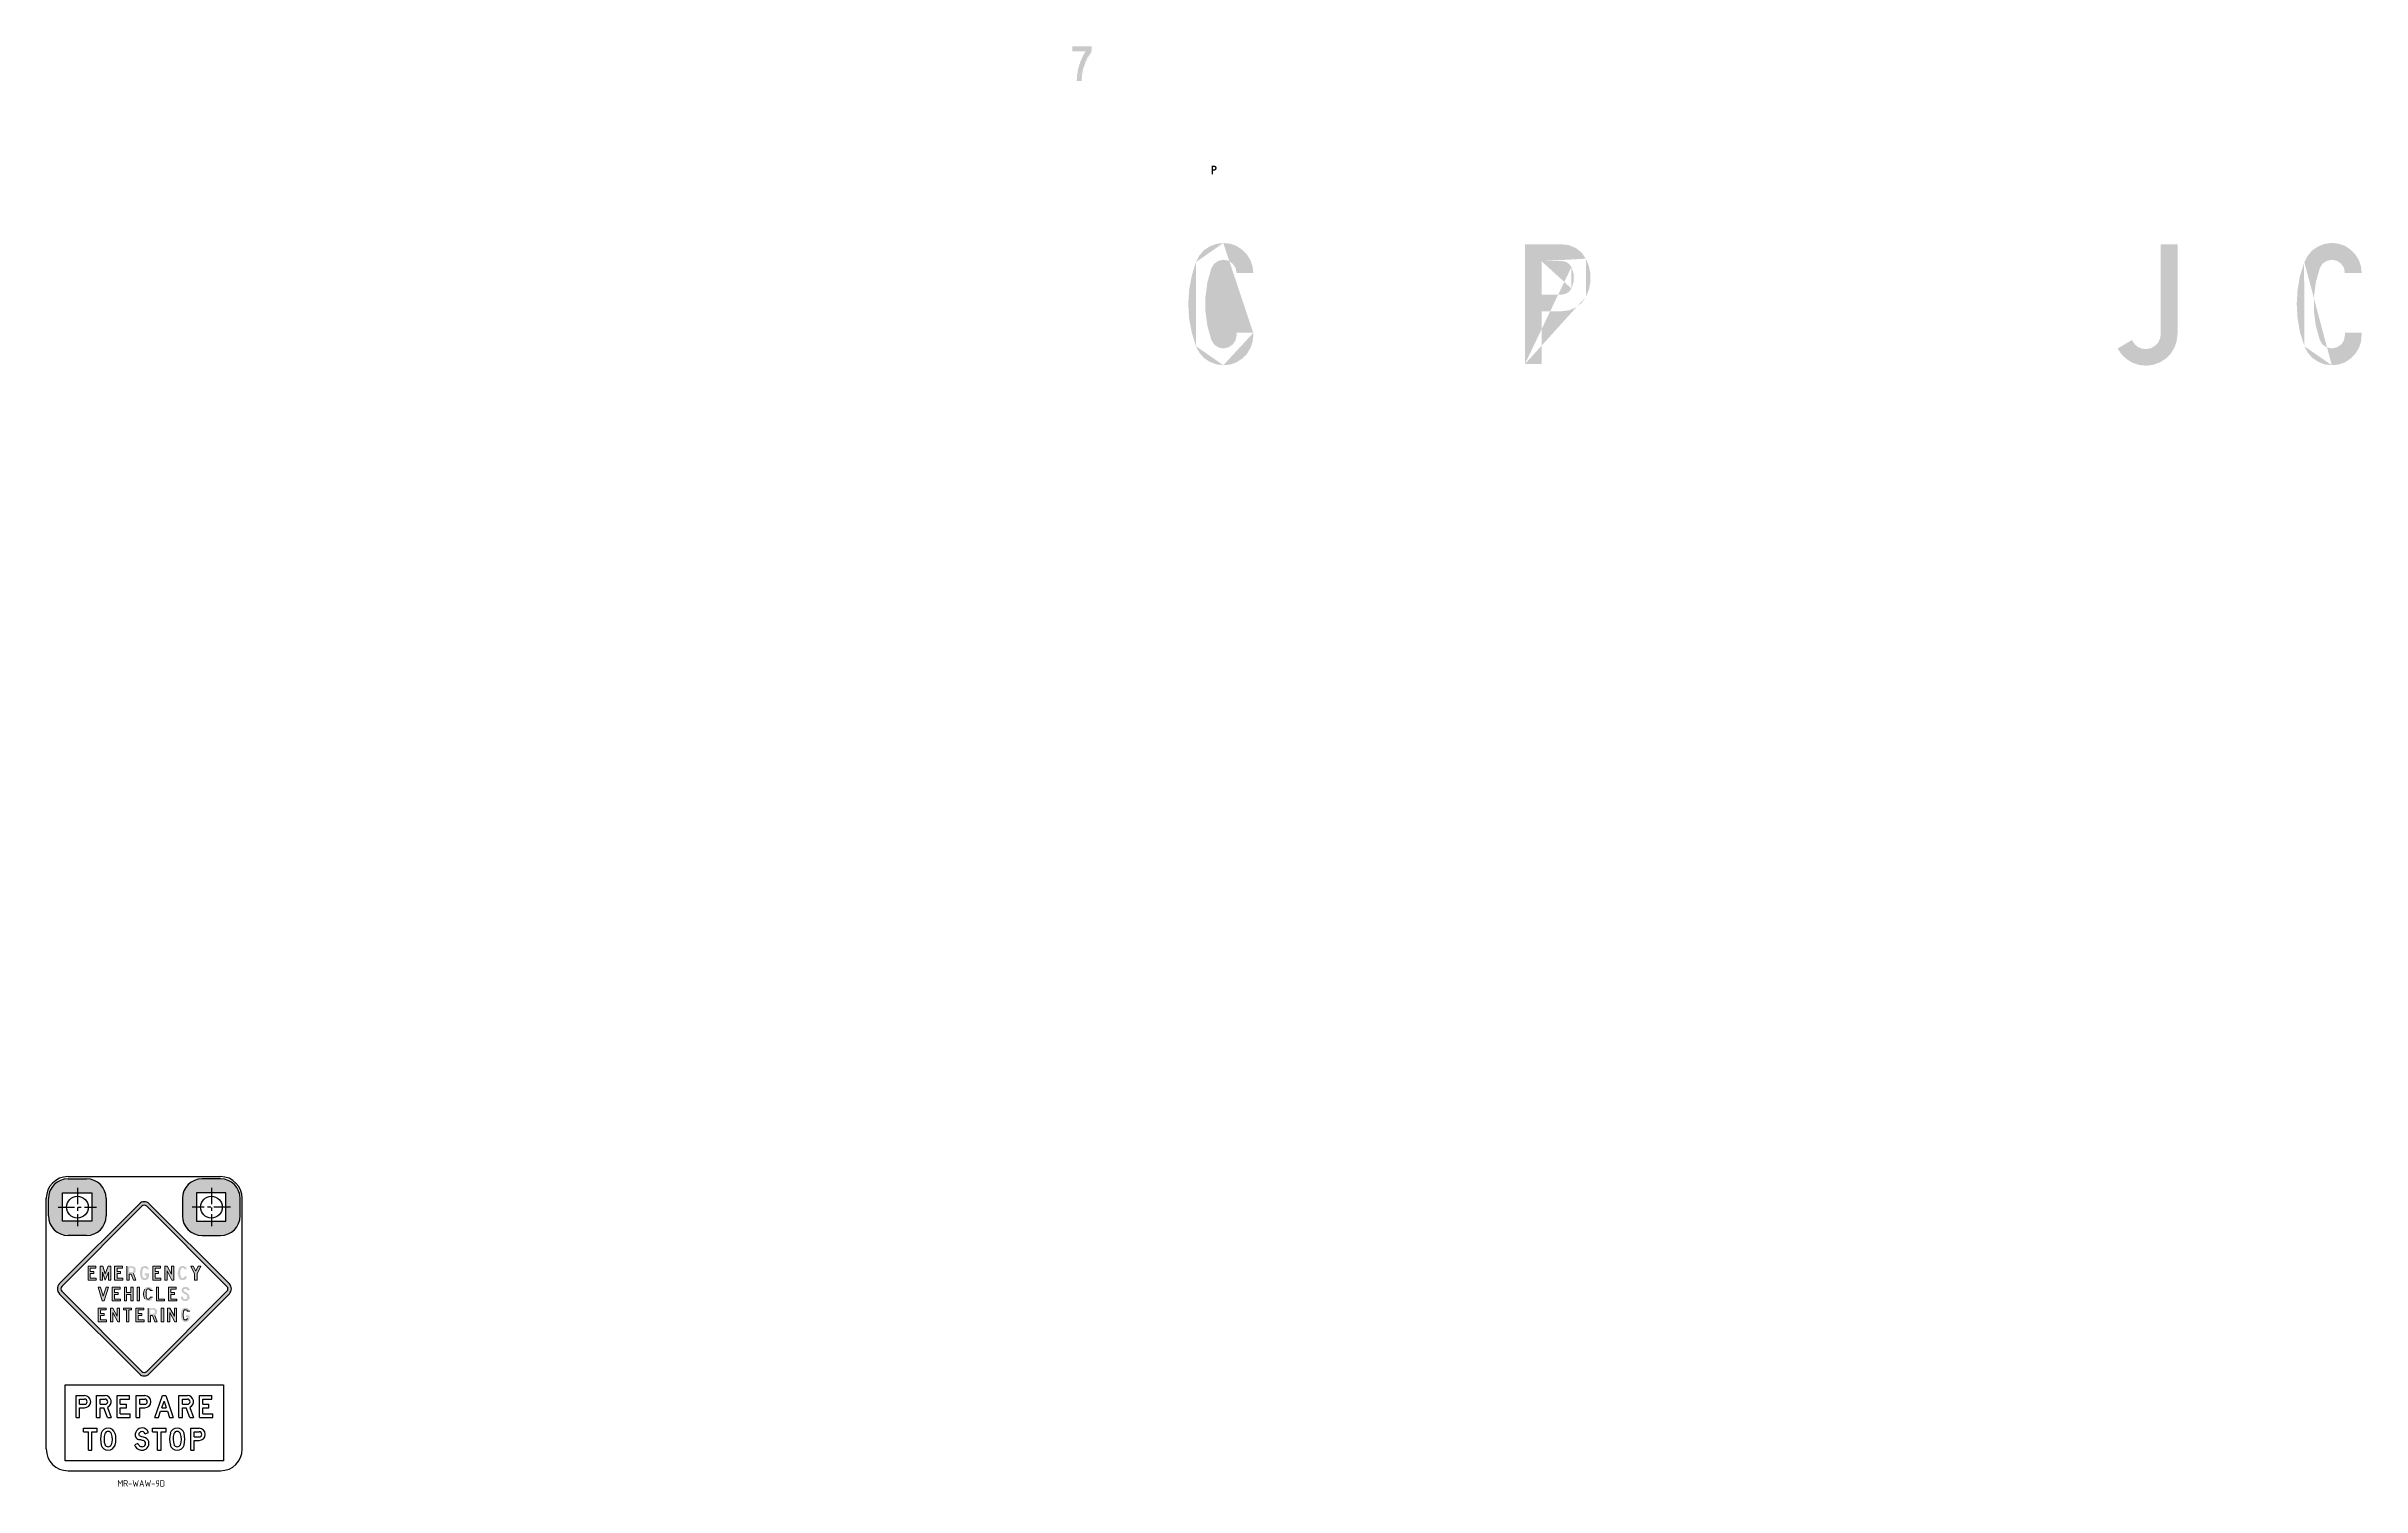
# Model space of a CAD drawing. Extents: x -300 to 1038, y -1303 to 235.
# Drawn here: x -300 to 763, y -427 to 235 of the extents above; entities that cross this region are included whole.
import ezdxf

# ---------------------------------------------------------------- set-up
doc = ezdxf.new("R2010")
doc.units = 0
doc.header["$LTSCALE"] = 6
doc.header["$MEASUREMENT"] = 0
doc.linetypes.add('CENTER', pattern=[2, 1.25, -0.25, 0.25, -0.25])
doc.linetypes.add('CENTERX2', pattern=[101.6, 63.5, -12.7, 12.7, -12.7])
doc.layers.get('0').update_dxf_attribs({"linetype": 'CONTINUOUS'})
for name, color, linetype in [('CENT25', 1, 'CENTER'), ('GREEN', 84, 'CONTINUOUS'), ('L25', 1, 'CONTINUOUS'), ('L35', 3, 'CONTINUOUS'), ('T25', 1, 'CONTINUOUS'), ('TBLK25', 1, 'CONTINUOUS')]:
    doc.layers.add(name, color=color, linetype=linetype)
doc.styles.add('ISO', font='iso.shx')

msp = doc.modelspace()

# ---------------------------------------------------------------- hatches: boundary and pattern name
at = {"layer": 'GREEN'}
h = msp.add_hatch(color=256, dxfattribs=at)
h.paths.add_polyline_path([(254.5, 101.9), (254.4, 101.9)], flags=16)
edge = h.paths.add_edge_path()
edge.add_line((246.8, 103.1), (254.5, 103.1))
edge.add_line((254.5, 103.1), (254.5, 101.9))
edge.add_line((254.1, 98.9), (254.5, 101.9))
edge.add_line((254.1, 98.9), (253.1, 96))
edge.add_line((253.1, 96), (251.5, 93.4))
edge.add_line((251.5, 93.4), (249.3, 91.2))
edge.add_line((249.3, 91.2), (246.7, 89.5))
edge.add_line((246.7, 89.5), (243.8, 88.5))
edge.add_line((243.8, 88.5), (240.7, 88.2))
edge.add_line((240.7, 88.2), (237.5, 88.6))
edge.add_line((237.5, 88.6), (234.4, 89.8))
edge.add_line((234.4, 89.8), (231.7, 91.6))
edge.add_line((231.7, 91.6), (229.6, 94.1))
edge.add_line((229.6, 94.1), (228.1, 97))
edge.add_line((228.1, 97), (226.2, 103.3))
edge.add_line((226.2, 103.3), (225, 109.7))
edge.add_line((225, 109.7), (224.6, 116.3))
edge.add_line((224.6, 116.3), (225, 122.8))
edge.add_line((225, 122.8), (226.2, 129.2))
edge.add_line((226.2, 129.2), (228.1, 135.5))
edge.add_line((228.1, 135.5), (229.6, 138.4))
edge.add_line((229.6, 138.4), (231.7, 140.9))
edge.add_line((231.7, 140.9), (234.4, 142.7))
edge.add_line((234.4, 142.7), (237.5, 143.9))
edge.add_line((237.5, 143.9), (240.7, 144.3))
edge.add_line((240.7, 144.3), (243.8, 144))
edge.add_line((243.8, 144), (246.7, 143))
edge.add_line((246.7, 143), (249.3, 141.3))
edge.add_line((249.3, 141.3), (251.5, 139.1))
edge.add_line((251.5, 139.1), (253.1, 136.5))
edge.add_line((253.1, 136.5), (254.1, 133.6))
edge.add_line((254.1, 133.6), (254.5, 130.5))
edge.add_line((254.5, 130.5), (246.8, 130.5))
edge.add_line((246.8, 130.5), (246.3, 132.9))
edge.add_line((246.3, 132.9), (245, 134.8))
edge.add_line((245, 134.8), (243, 136.2))
edge.add_line((243, 136.2), (240.7, 136.6))
edge.add_line((240.7, 136.6), (238.4, 136.1))
edge.add_line((238.4, 136.1), (236.5, 134.8))
edge.add_line((236.5, 134.8), (235.2, 132.7))
edge.add_line((235.2, 132.7), (233.4, 126.3))
edge.add_line((233.4, 126.3), (232.5, 119.6))
edge.add_line((232.5, 119.6), (232.5, 112.9))
edge.add_line((232.5, 112.9), (233.4, 106.2))
edge.add_line((233.4, 106.2), (235.2, 99.8))
edge.add_line((235.2, 99.8), (236.5, 97.7))
edge.add_line((236.5, 97.7), (238.4, 96.4))
edge.add_line((238.4, 96.4), (240.7, 95.9))
edge.add_line((240.7, 95.9), (243, 96.4))
edge.add_line((243, 96.4), (245, 97.7))
edge.add_line((245, 97.7), (246.3, 99.6))
edge.add_line((246.3, 99.6), (246.8, 101.9))
edge.add_line((246.8, 101.9), (246.8, 103.1))
edge = h.paths.add_edge_path(flags=16)
edge.add_line((254.5, 103.1), (254.4, 103.1))
edge.add_line((240.7, 144.3), (240.7, 144.3))
edge.add_line((228.1, 135.5), (228.1, 135.5))
edge.add_line((228.1, 97), (228.1, 97))
edge.add_line((240.7, 88.2), (240.7, 88.2))
h = msp.add_hatch(color=256, dxfattribs=at)
h.paths.add_polyline_path([(396.1, 136), (396.1, 136)], flags=16)
edge = h.paths.add_edge_path(flags=17)
edge.add_line((386.8, 120.6), (386.8, 136))
edge.add_line((386.8, 136), (396.1, 136))
edge.add_line((397.9, 135.7), (396.1, 136))
edge.add_line((397.9, 135.7), (399.4, 134.7))
edge.add_line((399.4, 134.7), (400.5, 133.3))
edge.add_line((400.5, 133.3), (401.5, 130))
edge.add_line((401.5, 130), (401.5, 126.6))
edge.add_line((401.5, 126.6), (400.5, 123.4))
edge.add_line((400.5, 123.4), (399.4, 121.9))
edge.add_line((399.4, 121.9), (397.9, 121))
edge.add_line((397.9, 121), (396.1, 120.6))
edge.add_line((396.1, 120.6), (386.8, 120.6))
h.paths.add_polyline_path([(396.1, 143.7), (396.1, 143.7)], flags=16)
edge = h.paths.add_edge_path()
edge.add_line((386.8, 88.7), (379.1, 88.7))
edge.add_line((379.1, 88.7), (379.1, 143.7))
edge.add_line((379.1, 143.7), (396.1, 143.7))
edge.add_line((399.4, 143.3), (396.1, 143.7))
edge.add_line((399.4, 143.3), (402.5, 142))
edge.add_line((402.5, 142), (405.2, 139.9))
edge.add_line((405.2, 139.9), (407.1, 137.1))
edge.add_line((407.1, 137.1), (408.5, 133.8))
edge.add_line((408.5, 133.8), (409.2, 130.2))
edge.add_line((409.2, 130.2), (409.2, 126.5))
edge.add_line((409.2, 126.5), (408.5, 122.9))
edge.add_line((408.5, 122.9), (407.1, 119.6))
edge.add_line((407.1, 119.6), (405.2, 116.8))
edge.add_line((405.2, 116.8), (402.5, 114.7))
edge.add_line((402.5, 114.7), (399.4, 113.4))
edge.add_line((399.4, 113.4), (396.1, 113))
edge.add_line((396.1, 113), (386.8, 113))
edge.add_line((386.8, 113), (386.8, 88.7))
edge = h.paths.add_edge_path()
edge.add_line((386.8, 136), (386.7, 136))
edge.add_line((400.5, 123.4), (400.5, 123.4))
edge.add_line((400.5, 133.3), (400.5, 133.3))
edge.add_line((379.1, 88.7), (379.1, 88.7))
edge.add_line((407.1, 119.6), (407.1, 119.6))
edge.add_line((407.1, 137.1), (407.1, 137.1))
h = msp.add_hatch(color=256, dxfattribs=at)
h.paths.add_polyline_path([(396.1, 136), (396.1, 136)], flags=16)
edge = h.paths.add_edge_path(flags=17)
edge.add_line((386.8, 120.6), (386.8, 136))
edge.add_line((386.8, 136), (396.1, 136))
edge.add_line((397.9, 135.7), (396.1, 136))
edge.add_line((397.9, 135.7), (399.4, 134.7))
edge.add_line((399.4, 134.7), (400.5, 133.3))
edge.add_line((400.5, 133.3), (401.5, 130))
edge.add_line((401.5, 130), (401.5, 126.6))
edge.add_line((401.5, 126.6), (400.5, 123.4))
edge.add_line((400.5, 123.4), (399.4, 121.9))
edge.add_line((399.4, 121.9), (397.9, 121))
edge.add_line((397.9, 121), (396.1, 120.6))
edge.add_line((396.1, 120.6), (386.8, 120.6))
h.paths.add_polyline_path([(396.1, 143.7), (396.1, 143.7)], flags=16)
edge = h.paths.add_edge_path()
edge.add_line((386.8, 88.7), (379.1, 88.7))
edge.add_line((379.1, 88.7), (379.1, 143.7))
edge.add_line((379.1, 143.7), (396.1, 143.7))
edge.add_line((399.4, 143.3), (396.1, 143.7))
edge.add_line((399.4, 143.3), (402.5, 142))
edge.add_line((402.5, 142), (405.2, 139.9))
edge.add_line((405.2, 139.9), (407.1, 137.1))
edge.add_line((407.1, 137.1), (408.5, 133.8))
edge.add_line((408.5, 133.8), (409.2, 130.2))
edge.add_line((409.2, 130.2), (409.2, 126.5))
edge.add_line((409.2, 126.5), (408.5, 122.9))
edge.add_line((408.5, 122.9), (407.1, 119.6))
edge.add_line((407.1, 119.6), (405.2, 116.8))
edge.add_line((405.2, 116.8), (402.5, 114.7))
edge.add_line((402.5, 114.7), (399.4, 113.4))
edge.add_line((399.4, 113.4), (396.1, 113))
edge.add_line((396.1, 113), (386.8, 113))
edge.add_line((386.8, 113), (386.8, 88.7))
edge = h.paths.add_edge_path()
edge.add_line((386.8, 136), (386.7, 136))
edge.add_line((400.5, 123.4), (400.5, 123.4))
edge.add_line((400.5, 133.3), (400.5, 133.3))
edge.add_line((379.1, 88.7), (379.1, 88.7))
edge.add_line((407.1, 119.6), (407.1, 119.6))
edge.add_line((407.1, 137.1), (407.1, 137.1))
h = msp.add_hatch(color=256, dxfattribs=at)
h.paths.add_polyline_path([(671, 102.5), (671, 102.5)], flags=16)
edge = h.paths.add_edge_path()
edge.add_line((671, 143.7), (671, 102.5))
edge.add_line((670.7, 100.5), (671, 102.5))
edge.add_line((670.7, 100.5), (669.8, 98.6))
edge.add_line((669.8, 98.6), (668.3, 97.1))
edge.add_line((668.3, 97.1), (666.5, 96))
edge.add_line((666.5, 96), (664.5, 95.6))
edge.add_line((664.5, 95.6), (662.4, 95.8))
edge.add_line((662.4, 95.8), (660.5, 96.6))
edge.add_line((660.5, 96.6), (658.9, 98))
edge.add_line((658.9, 98), (657.8, 99.8))
edge.add_line((657.8, 99.8), (651.2, 95.9))
edge.add_line((651.2, 95.9), (653, 93.2))
edge.add_line((653, 93.2), (655.3, 91))
edge.add_line((655.3, 91), (658.1, 89.3))
edge.add_line((658.1, 89.3), (661.1, 88.3))
edge.add_line((661.1, 88.3), (664.4, 88))
edge.add_line((664.4, 88), (667.5, 88.4))
edge.add_line((667.5, 88.4), (670.6, 89.5))
edge.add_line((670.6, 89.5), (673.3, 91.2))
edge.add_line((673.3, 91.2), (675.6, 93.5))
edge.add_line((675.6, 93.5), (677.3, 96.3))
edge.add_line((677.3, 96.3), (678.3, 99.3))
edge.add_line((678.3, 99.3), (678.7, 102.5))
edge.add_line((678.7, 102.5), (678.7, 143.7))
edge.add_line((678.7, 143.7), (671, 143.7))
edge = h.paths.add_edge_path(flags=16)
edge.add_line((678.7, 102.5), (678.7, 102.5))
edge.add_line((678.7, 102.5), (678.7, 102.5))
edge = h.paths.add_edge_path(flags=16)
edge.add_line((657.8, 99.8), (657.8, 99.8))
h = msp.add_hatch(color=256, dxfattribs=at)
h.paths.add_polyline_path([(763.2, 101.9), (763.2, 101.9)], flags=16)
edge = h.paths.add_edge_path()
edge.add_line((755.5, 103.1), (763.2, 103.1))
edge.add_line((763.2, 103.1), (763.2, 101.9))
edge.add_line((762.9, 98.9), (763.2, 101.9))
edge.add_line((762.9, 98.9), (761.9, 96))
edge.add_line((761.9, 96), (760.3, 93.4))
edge.add_line((760.3, 93.4), (758.1, 91.2))
edge.add_line((758.1, 91.2), (755.5, 89.5))
edge.add_line((755.5, 89.5), (752.6, 88.5))
edge.add_line((752.6, 88.5), (749.5, 88.2))
edge.add_line((749.5, 88.2), (746.2, 88.6))
edge.add_line((746.2, 88.6), (743.2, 89.8))
edge.add_line((743.2, 89.8), (740.5, 91.6))
edge.add_line((740.5, 91.6), (738.4, 94.1))
edge.add_line((738.4, 94.1), (736.9, 97))
edge.add_line((736.9, 97), (734.9, 103.3))
edge.add_line((734.9, 103.3), (733.8, 109.7))
edge.add_line((733.8, 109.7), (733.4, 116.3))
edge.add_line((733.4, 116.3), (733.8, 122.8))
edge.add_line((733.8, 122.8), (734.9, 129.2))
edge.add_line((734.9, 129.2), (736.9, 135.5))
edge.add_line((736.9, 135.5), (738.4, 138.4))
edge.add_line((738.4, 138.4), (740.5, 140.9))
edge.add_line((740.5, 140.9), (743.2, 142.7))
edge.add_line((743.2, 142.7), (746.2, 143.9))
edge.add_line((746.2, 143.9), (749.5, 144.3))
edge.add_line((749.5, 144.3), (752.6, 144))
edge.add_line((752.6, 144), (755.5, 143))
edge.add_line((755.5, 143), (758.1, 141.3))
edge.add_line((758.1, 141.3), (760.3, 139.1))
edge.add_line((760.3, 139.1), (761.9, 136.5))
edge.add_line((761.9, 136.5), (762.9, 133.6))
edge.add_line((762.9, 133.6), (763.2, 130.5))
edge.add_line((763.2, 130.5), (755.5, 130.5))
edge.add_line((755.5, 130.5), (755.1, 132.9))
edge.add_line((755.1, 132.9), (753.8, 134.8))
edge.add_line((753.8, 134.8), (751.8, 136.2))
edge.add_line((751.8, 136.2), (749.5, 136.6))
edge.add_line((749.5, 136.6), (747.2, 136.1))
edge.add_line((747.2, 136.1), (745.2, 134.8))
edge.add_line((745.2, 134.8), (744, 132.7))
edge.add_line((744, 132.7), (742.2, 126.3))
edge.add_line((742.2, 126.3), (741.3, 119.6))
edge.add_line((741.3, 119.6), (741.3, 112.9))
edge.add_line((741.3, 112.9), (742.2, 106.2))
edge.add_line((742.2, 106.2), (744, 99.8))
edge.add_line((744, 99.8), (745.2, 97.7))
edge.add_line((745.2, 97.7), (747.2, 96.4))
edge.add_line((747.2, 96.4), (749.5, 95.9))
edge.add_line((749.5, 95.9), (751.8, 96.4))
edge.add_line((751.8, 96.4), (753.8, 97.7))
edge.add_line((753.8, 97.7), (755.1, 99.6))
edge.add_line((755.1, 99.6), (755.5, 101.9))
edge.add_line((755.5, 101.9), (755.5, 103.1))
edge = h.paths.add_edge_path(flags=16)
edge.add_line((763.2, 103.1), (763.2, 103.1))
edge.add_line((749.5, 144.3), (749.5, 144.3))
edge.add_line((736.9, 135.5), (736.8, 135.5))
edge.add_line((736.9, 97), (736.8, 97))
edge.add_line((749.5, 88.2), (749.5, 88.2))
at = {"layer": 'L25', "linetype": 'Continuous'}
h = msp.add_hatch(color=256, dxfattribs=at)
h.paths.add_polyline_path([(-278.6, -291.7), (-278.6, -304.7), (-292.1, -304.7), (-292.1, -292.1), (-295.8, -287.7, 0.202459), (-298.6, -294.2), (-298.6, -299.1), (-298.6, -299.1), (-298.6, -299.8), (-298.6, -299.8), (-298.6, -302.2, 0.414214), (-289.6, -311.2), (-281.1, -311.2, 0.414214), (-272.1, -302.2), (-272.1, -294.2, 0.414214), (-281.1, -285.2), (-289.6, -285.2, 0.195371), (-295.8, -287.7), (-292.1, -292.1), (-292.1, -291.7)])
h.paths.add_polyline_path([(-217.1, -291.7), (-217.1, -292.1), (-212.2, -289, 0.245314), (-219.6, -285.2), (-228.1, -285.2, 0.414214), (-237.1, -294.2), (-237.1, -302.2, 0.414214), (-228.1, -311.2), (-219.6, -311.2, 0.414214), (-210.6, -302.2), (-210.6, -294.2, 0.15332), (-212.2, -289), (-217.1, -292.1), (-217.1, -304.7), (-230.6, -304.7), (-230.6, -291.7)])
at = {"layer": 'T25', "linetype": 'Continuous'}
h = msp.add_hatch(color=256, dxfattribs=at)
h.paths.add_polyline_path([(-231.5, -331.7), (-230.4, -331.7), (-230.4, -328.8), (-228.7, -325.3), (-229.8, -325.3), (-231, -327.6), (-232.2, -325.3), (-233.3, -325.3), (-231.5, -328.8)])
h.paths.add_polyline_path([(-245.1, -331.7), (-245.1, -325.3), (-244.1, -325.3), (-242.1, -329), (-242.1, -325.3), (-241.1, -325.3), (-241.1, -331.7), (-241.9, -331.7), (-244.1, -327.4), (-244.1, -331.7)])
h.paths.add_polyline_path([(-250.7, -331.7), (-250.7, -325.3), (-247.1, -325.3), (-247.1, -326.2), (-249.6, -326.2), (-249.6, -327.8), (-248, -327.8), (-248, -328.7), (-249.6, -328.7), (-249.6, -330.8), (-247, -330.8), (-247, -331.7)])
h.paths.add_polyline_path([(-268.2, -331.7), (-268.2, -325.3), (-264.6, -325.3), (-264.6, -326.2), (-267.1, -326.2), (-267.1, -327.8), (-265.5, -327.8), (-265.5, -328.7), (-267.1, -328.7), (-267.1, -330.8), (-264.4, -330.8), (-264.4, -331.7)])
h.paths.add_polyline_path([(-274.9, -331.7), (-274.9, -325.3), (-273.7, -325.3), (-272.5, -328.8), (-271.2, -325.3), (-270, -325.3), (-270, -331.7), (-271.1, -331.7), (-271.1, -328.1), (-272.5, -331.7), (-273.8, -328.1), (-273.8, -331.7)])
h.paths.add_polyline_path([(-280.4, -331.7), (-280.4, -325.3), (-276.9, -325.3), (-276.9, -326.2), (-279.4, -326.2), (-279.4, -327.8), (-277.8, -327.8), (-277.8, -328.7), (-279.4, -328.7), (-279.4, -330.8), (-276.7, -330.8), (-276.7, -331.7)])
h.paths.add_polyline_path([(-235.1, -326.8), (-236.2, -326.8), (-236.2, -326.6), (-236.3, -326.4), (-236.5, -326.2), (-236.7, -326.1), (-237, -326.1), (-237.2, -326.1), (-237.4, -326.2), (-237.6, -326.4), (-237.7, -326.6), (-237.9, -327.2), (-238.1, -327.8), (-238.1, -328.5), (-238.1, -329.1), (-237.9, -329.7), (-237.7, -330.4), (-237.6, -330.6), (-237.4, -330.7), (-237.2, -330.8), (-237, -330.8), (-236.7, -330.8), (-236.5, -330.7), (-236.3, -330.5), (-236.2, -330.3), (-236.2, -330.1), (-236.2, -330), (-235.1, -330), (-235.1, -330.1), (-235.1, -330.4), (-235.3, -330.7), (-235.4, -331), (-235.7, -331.3), (-235.9, -331.5), (-236.3, -331.6), (-236.6, -331.7), (-237, -331.7), (-237.4, -331.7), (-237.7, -331.6), (-238, -331.5), (-238.3, -331.3), (-238.5, -331), (-238.7, -330.7), (-238.9, -330.1), (-239.1, -329.4), (-239.2, -328.8), (-239.2, -328.2), (-239.1, -327.5), (-238.9, -326.8), (-238.7, -326.2), (-238.5, -325.9), (-238.3, -325.7), (-238, -325.5), (-237.7, -325.3), (-237.4, -325.3), (-237, -325.2), (-236.6, -325.2), (-236.3, -325.3), (-235.9, -325.5), (-235.7, -325.7), (-235.4, -325.9), (-235.3, -326.2), (-235.1, -326.5)])
h.paths.add_polyline_path([(-252.5, -326.8), (-253.6, -326.8), (-253.6, -326.6), (-253.7, -326.4), (-253.9, -326.2), (-254.1, -326.2), (-254.3, -326.1), (-254.6, -326.1), (-254.8, -326.2), (-255, -326.4), (-255.1, -326.6), (-255.4, -327.2), (-255.5, -327.8), (-255.5, -328.5), (-255.5, -329.1), (-255.4, -329.7), (-255.1, -330.4), (-255, -330.6), (-254.8, -330.7), (-254.6, -330.8), (-254.4, -330.8), (-254.1, -330.8), (-253.9, -330.7), (-253.7, -330.5), (-253.6, -330.3), (-253.6, -330.1), (-253.6, -329.5), (-254.4, -329.5), (-254.4, -328.6), (-252.5, -328.6), (-252.5, -330.1), (-252.6, -330.4), (-252.7, -330.7), (-252.8, -331), (-253.1, -331.3), (-253.4, -331.5), (-253.7, -331.6), (-254, -331.7), (-254.4, -331.7), (-254.8, -331.7), (-255.1, -331.6), (-255.4, -331.5), (-255.7, -331.3), (-256, -331), (-256.1, -330.7), (-256.3, -330.1), (-256.5, -329.4), (-256.6, -328.8), (-256.6, -328.2), (-256.5, -327.5), (-256.3, -326.8), (-256.1, -326.2), (-256, -325.9), (-255.7, -325.7), (-255.4, -325.5), (-255.1, -325.3), (-254.8, -325.3), (-254.4, -325.2), (-254, -325.2), (-253.7, -325.3), (-253.4, -325.5), (-253.1, -325.7), (-252.8, -325.9), (-252.7, -326.2), (-252.6, -326.5)])
h.paths.add_polyline_path([(-259.6, -328.7), (-259.3, -328.6), (-259, -328.4), (-258.8, -328.1), (-258.6, -327.8), (-258.5, -327.4), (-258.5, -327.1), (-258.5, -326.7), (-258.6, -326.4), (-258.8, -326), (-259, -325.8), (-259.3, -325.6), (-259.6, -325.4), (-259.9, -325.3), (-260.3, -325.3), (-262.6, -325.3), (-262.6, -331.7), (-261.5, -331.7), (-261.5, -328.9), (-260.6, -328.9), (-259.6, -331.7), (-258.5, -331.7)])
h.paths.add_polyline_path([(-260.3, -328), (-261.5, -328), (-261.5, -326.2), (-260.3, -326.2), (-260.1, -326.2), (-259.9, -326.2), (-259.8, -326.4), (-259.7, -326.5), (-259.6, -326.8), (-259.5, -327.1), (-259.6, -327.4), (-259.7, -327.6), (-259.8, -327.8), (-259.9, -327.9), (-260.1, -327.9)], flags=16)
h.paths.add_polyline_path([(-255.8, -284.7), (-253.3, -284.7), (-253.3, -286.2), (-255.8, -286.2)], flags=9)
h = msp.add_hatch(color=256, dxfattribs=at)
h.paths.add_polyline_path([(-243.9, -350.9), (-243.9, -344.5), (-242.8, -344.5), (-240.8, -348.2), (-240.8, -344.5), (-239.8, -344.5), (-239.8, -350.9), (-240.6, -350.9), (-242.8, -346.6), (-242.8, -350.9)])
h.paths.add_polyline_path([(-246.8, -350.9), (-246.8, -344.5), (-245.7, -344.5), (-245.7, -350.9)])
h.paths.add_polyline_path([(-258.5, -350.9), (-258.5, -344.5), (-254.8, -344.5), (-254.8, -345.3), (-257.4, -345.3), (-257.4, -347), (-255.8, -347), (-255.8, -347.9), (-257.4, -347.9), (-257.4, -350), (-254.7, -350), (-254.7, -350.9)])
h.paths.add_polyline_path([(-262.8, -350.9), (-262.8, -345.3), (-264.1, -345.3), (-264.1, -344.5), (-260.4, -344.5), (-260.4, -345.3), (-261.7, -345.3), (-261.7, -350.9)])
h.paths.add_polyline_path([(-270.1, -350.9), (-270.1, -344.5), (-269, -344.5), (-267.1, -348.2), (-267.1, -344.5), (-266, -344.5), (-266, -350.9), (-266.8, -350.9), (-269, -346.6), (-269, -350.9)])
h.paths.add_polyline_path([(-275.7, -350.9), (-275.7, -344.5), (-272.1, -344.5), (-272.1, -345.3), (-274.7, -345.3), (-274.7, -347), (-273, -347), (-273, -347.9), (-274.7, -347.9), (-274.7, -350), (-271.9, -350), (-271.9, -350.9)])
h.paths.add_polyline_path([(-233.7, -346), (-234.8, -346), (-234.9, -345.8), (-234.9, -345.6), (-235.1, -345.5), (-235.3, -345.3), (-235.6, -345.3), (-235.8, -345.3), (-236.1, -345.4), (-236.3, -345.5), (-236.4, -345.7), (-236.6, -346.4), (-236.7, -347), (-236.8, -347.7), (-236.7, -348.3), (-236.6, -349), (-236.4, -349.6), (-236.3, -349.8), (-236.1, -349.9), (-235.9, -350), (-235.6, -350), (-235.4, -350), (-235.1, -349.9), (-235, -349.7), (-234.9, -349.5), (-234.8, -349.3), (-234.8, -348.7), (-235.6, -348.7), (-235.6, -347.8), (-233.7, -347.8), (-233.7, -349.3), (-233.8, -349.6), (-233.9, -349.9), (-234.1, -350.2), (-234.3, -350.4), (-234.6, -350.6), (-234.9, -350.8), (-235.3, -350.9), (-235.6, -350.9), (-236, -350.9), (-236.4, -350.8), (-236.7, -350.6), (-237, -350.4), (-237.2, -350.2), (-237.4, -349.9), (-237.6, -349.3), (-237.8, -348.6), (-237.8, -348), (-237.8, -347.3), (-237.8, -346.7), (-237.6, -346), (-237.4, -345.4), (-237.2, -345.1), (-237, -344.9), (-236.7, -344.7), (-236.4, -344.5), (-236, -344.4), (-235.6, -344.4), (-235.3, -344.4), (-234.9, -344.5), (-234.6, -344.7), (-234.3, -344.9), (-234.1, -345.1), (-233.9, -345.4), (-233.8, -345.7)])
h.paths.add_polyline_path([(-249.8, -347.9), (-249.5, -347.8), (-249.2, -347.5), (-249, -347.3), (-248.8, -346.9), (-248.7, -346.6), (-248.7, -346.3), (-248.7, -345.9), (-248.8, -345.5), (-249, -345.2), (-249.2, -345), (-249.5, -344.7), (-249.8, -344.6), (-250.1, -344.5), (-250.5, -344.5), (-252.8, -344.5), (-252.8, -350.9), (-251.8, -350.9), (-251.8, -348), (-250.9, -348), (-249.8, -350.9), (-248.7, -350.9)])
h.paths.add_polyline_path([(-250.5, -347.1), (-251.8, -347.1), (-251.8, -345.3), (-250.5, -345.3), (-250.3, -345.4), (-250.1, -345.4), (-250, -345.5), (-249.9, -345.7), (-249.8, -345.9), (-249.7, -346.3), (-249.8, -346.5), (-249.9, -346.8), (-250, -347), (-250.1, -347.1), (-250.3, -347.1)], flags=16)
h.paths.add_polyline_path([(-255.7, -290.1), (-253.4, -290.1), (-253.4, -291.6), (-255.7, -291.6)], flags=9)
h.paths.add_polyline_path([(-255.7, -287.2), (-253.4, -287.2), (-253.4, -288.7), (-255.7, -288.7)], flags=9)
h = msp.add_hatch(color=256, dxfattribs=at)
h.paths.add_polyline_path([(-263.7, -341.2), (-263.7, -334.9), (-262.7, -334.9), (-262.7, -337.4), (-260.7, -337.4), (-260.7, -334.9), (-259.7, -334.9), (-259.7, -341.2), (-260.7, -341.2), (-260.7, -338.3), (-262.7, -338.3), (-262.7, -341.2)])
h.paths.add_polyline_path([(-269.3, -341.2), (-269.3, -334.9), (-265.7, -334.9), (-265.7, -335.8), (-268.2, -335.8), (-268.2, -337.4), (-266.6, -337.4), (-266.6, -338.3), (-268.2, -338.3), (-268.2, -340.4), (-265.5, -340.4), (-265.5, -341.2)])
h.paths.add_polyline_path([(-273.9, -341.2), (-275.7, -334.9), (-274.7, -334.9), (-273.4, -339.1), (-272.1, -334.9), (-271.1, -334.9), (-273, -341.2)])
h.paths.add_polyline_path([(-243.5, -341.2), (-243.5, -334.9), (-239.9, -334.9), (-239.9, -335.8), (-242.4, -335.8), (-242.4, -337.4), (-240.8, -337.4), (-240.8, -338.3), (-242.4, -338.3), (-242.4, -340.4), (-239.7, -340.4), (-239.7, -341.2)])
h.paths.add_polyline_path([(-249, -341.2), (-249, -334.9), (-248, -334.9), (-248, -340.4), (-245.3, -340.4), (-245.3, -341.2)])
h.paths.add_polyline_path([(-257.8, -341.2), (-257.8, -334.9), (-256.8, -334.9), (-256.8, -341.2)])
h.paths.add_polyline_path([(-236.9, -339.6), (-236.9, -339.3), (-237.9, -339.3), (-237.9, -339.5), (-237.8, -339.9), (-237.7, -340.2), (-237.5, -340.5), (-237.3, -340.8), (-237, -341), (-236.6, -341.2), (-236.2, -341.3), (-235.8, -341.3), (-235.4, -341.3), (-235, -341.2), (-234.7, -341), (-234.4, -340.8), (-234.1, -340.5), (-233.9, -340.2), (-233.8, -339.9), (-233.8, -339.5), (-233.9, -339.1), (-234, -338.7), (-234.2, -338.4), (-234.5, -338), (-234.8, -337.7), (-235.1, -337.5), (-236.1, -337), (-236.3, -336.8), (-236.4, -336.7), (-236.5, -336.5), (-236.5, -336.3), (-236.4, -336.1), (-236.3, -335.9), (-236.1, -335.8), (-235.9, -335.7), (-235.7, -335.7), (-235.4, -335.8), (-235.2, -335.8), (-235, -336), (-234.9, -336.2), (-234.8, -336.4), (-233.8, -336.4), (-233.8, -336.1), (-233.9, -335.8), (-234.1, -335.5), (-234.3, -335.3), (-234.6, -335.1), (-234.9, -334.9), (-235.3, -334.8), (-235.7, -334.8), (-236, -334.8), (-236.4, -334.9), (-236.7, -335.1), (-237, -335.3), (-237.2, -335.5), (-237.4, -335.8), (-237.5, -336.1), (-237.5, -336.4), (-237.5, -336.7), (-237.3, -337.1), (-237.1, -337.3), (-236.9, -337.6), (-236.5, -337.8), (-235.6, -338.3), (-235.3, -338.5), (-235, -338.9), (-234.9, -339.2), (-234.8, -339.5), (-234.9, -339.8), (-235, -340), (-235.1, -340.1), (-235.3, -340.3), (-235.5, -340.4), (-235.8, -340.4), (-236.1, -340.4), (-236.3, -340.3), (-236.5, -340.2), (-236.7, -340), (-236.8, -339.8)])
h.paths.add_polyline_path([(-250.9, -336.4), (-251.9, -336.4), (-251.9, -336.2), (-252.1, -336), (-252.3, -335.8), (-252.5, -335.7), (-252.7, -335.7), (-253, -335.7), (-253.2, -335.8), (-253.4, -336), (-253.5, -336.2), (-253.7, -336.8), (-253.8, -337.4), (-253.8, -338.1), (-253.8, -338.7), (-253.7, -339.4), (-253.5, -340), (-253.4, -340.2), (-253.2, -340.3), (-253, -340.4), (-252.7, -340.4), (-252.5, -340.4), (-252.3, -340.3), (-252.1, -340.1), (-251.9, -339.9), (-251.9, -339.7), (-251.9, -339.6), (-250.9, -339.6), (-250.9, -339.7), (-250.9, -340.1), (-251, -340.3), (-251.2, -340.6), (-251.4, -340.8), (-251.7, -341), (-252, -341.2), (-252.4, -341.3), (-252.7, -341.3), (-253.1, -341.3), (-253.4, -341.2), (-253.8, -341), (-254, -340.8), (-254.3, -340.6), (-254.4, -340.3), (-254.7, -339.7), (-254.8, -339), (-254.9, -338.4), (-254.9, -337.7), (-254.8, -337.1), (-254.7, -336.4), (-254.4, -335.8), (-254.3, -335.5), (-254, -335.3), (-253.8, -335.1), (-253.4, -334.9), (-253.1, -334.8), (-252.7, -334.8), (-252.4, -334.8), (-252, -334.9), (-251.7, -335.1), (-251.4, -335.3), (-251.2, -335.5), (-251, -335.8), (-250.9, -336.1)])
at = {"layer": 'TBLK25', "linetype": 'CENTERX2'}
h = msp.add_hatch(color=256, dxfattribs=at)
h.paths.add_polyline_path([(175.7, 218.6), (175.7, 218.6)], flags=16)
edge = h.paths.add_edge_path()
edge.add_line((175.7, 219), (175.7, 218.6))
edge.add_line((173.4, 218.6), (175.7, 218.6))
edge.add_line((173.4, 218.6), (173.4, 219.1))
edge.add_line((173.4, 219.1), (173.5, 219.6))
edge.add_line((173.5, 219.6), (173.5, 220.1))
edge.add_line((173.5, 220.1), (173.5, 220.6))
edge.add_line((173.5, 220.6), (173.6, 221))
edge.add_line((173.6, 221), (173.6, 221.5))
edge.add_line((173.6, 221.5), (173.7, 222))
edge.add_line((173.7, 222), (173.8, 222.5))
edge.add_line((173.8, 222.5), (173.9, 223))
edge.add_line((173.9, 223), (173.9, 223.5))
edge.add_line((173.9, 223.5), (174, 224))
edge.add_line((174, 224), (174.2, 224.5))
edge.add_line((174.2, 224.5), (174.3, 224.9))
edge.add_line((174.3, 224.9), (174.4, 225.4))
edge.add_line((174.4, 225.4), (174.5, 225.9))
edge.add_line((174.5, 225.9), (174.7, 226.4))
edge.add_line((174.7, 226.4), (174.9, 226.8))
edge.add_line((174.9, 226.8), (175, 227.3))
edge.add_line((175, 227.3), (175.2, 227.8))
edge.add_line((175.2, 227.8), (175.4, 228.2))
edge.add_line((175.4, 228.2), (175.6, 228.7))
edge.add_line((175.6, 228.7), (175.8, 229.1))
edge.add_line((175.8, 229.1), (176, 229.6))
edge.add_line((176, 229.6), (176.2, 230))
edge.add_line((176.2, 230), (176.4, 230.5))
edge.add_line((176.4, 230.5), (176.7, 230.9))
edge.add_line((176.7, 230.9), (176.9, 231.3))
edge.add_line((176.9, 231.3), (177.2, 231.7))
edge.add_line((177.2, 231.7), (177.4, 232.2))
edge.add_line((177.4, 232.2), (171.4, 232.2))
edge.add_line((171.4, 232.2), (171.4, 234.6))
edge.add_line((171.4, 234.6), (180.2, 234.6))
edge.add_line((180.2, 234.6), (180.2, 232.2))
edge.add_line((180.2, 232.2), (179.9, 231.8))
edge.add_line((179.9, 231.8), (179.6, 231.4))
edge.add_line((179.6, 231.4), (179.4, 231))
edge.add_line((179.4, 231), (179.1, 230.6))
edge.add_line((179.1, 230.6), (178.9, 230.2))
edge.add_line((178.9, 230.2), (178.6, 229.8))
edge.add_line((178.6, 229.8), (178.4, 229.4))
edge.add_line((178.4, 229.4), (178.2, 229))
edge.add_line((178.2, 229), (178, 228.6))
edge.add_line((178, 228.6), (177.8, 228.1))
edge.add_line((177.8, 228.1), (177.6, 227.7))
edge.add_line((177.6, 227.7), (177.4, 227.3))
edge.add_line((177.4, 227.3), (177.2, 226.8))
edge.add_line((177.2, 226.8), (177.1, 226.4))
edge.add_line((177.1, 226.4), (176.9, 225.9))
edge.add_line((176.9, 225.9), (176.8, 225.5))
edge.add_line((176.8, 225.5), (176.6, 225.1))
edge.add_line((176.6, 225.1), (176.5, 224.6))
edge.add_line((176.5, 224.6), (176.4, 224.1))
edge.add_line((176.4, 224.1), (176.3, 223.7))
edge.add_line((176.3, 223.7), (176.2, 223.2))
edge.add_line((176.2, 223.2), (176.1, 222.8))
edge.add_line((176.1, 222.8), (176, 222.3))
edge.add_line((176, 222.3), (175.9, 221.8))
edge.add_line((175.9, 221.8), (175.9, 221.4))
edge.add_line((175.9, 221.4), (175.8, 220.9))
edge.add_line((175.8, 220.9), (175.8, 220.4))
edge.add_line((175.8, 220.4), (175.7, 220))
edge.add_line((175.7, 220), (175.7, 219.5))
edge.add_line((175.7, 219.5), (175.7, 219))
edge = h.paths.add_edge_path(flags=16)
edge.add_line((180.2, 232.2), (180.1, 232.2))
edge.add_line((173.4, 218.6), (173.4, 218.6))
h = msp.add_hatch(color=256, dxfattribs=at)
h.paths.add_polyline_path([(236.6, 179.2), (236.6, 179.2)], flags=0)
edge = h.paths.add_edge_path(flags=16)
edge.add_line((235.9, 178.1), (235.9, 179.2))
edge.add_line((235.9, 179.2), (236.6, 179.2))
edge.add_line((236.9, 179), (236.6, 179.2))
edge.add_line((236.9, 179), (237, 178.7))
edge.add_line((237, 178.7), (236.9, 178.3))
edge.add_line((236.9, 178.3), (236.6, 178.1))
edge.add_line((236.6, 178.1), (235.9, 178.1))
h.paths.add_polyline_path([(236.6, 179.8), (236.6, 179.8)], flags=16)
edge = h.paths.add_edge_path()
edge.add_line((235.9, 175.8), (235.4, 175.8))
edge.add_line((235.4, 175.8), (235.4, 179.8))
edge.add_line((235.4, 179.8), (236.6, 179.8))
edge.add_line((236.9, 179.7), (236.6, 179.8))
edge.add_line((236.9, 179.7), (237.2, 179.6))
edge.add_line((237.2, 179.6), (237.4, 179.4))
edge.add_line((237.4, 179.4), (237.6, 178.9))
edge.add_line((237.6, 178.9), (237.6, 178.5))
edge.add_line((237.6, 178.5), (237.4, 178))
edge.add_line((237.4, 178), (237.2, 177.8))
edge.add_line((237.2, 177.8), (236.9, 177.6))
edge.add_line((236.9, 177.6), (236.6, 177.5))
edge.add_line((236.6, 177.5), (235.9, 177.5))
edge.add_line((235.9, 177.5), (235.9, 175.8))
h = msp.add_hatch(color=256, dxfattribs=at)
h.paths.add_polyline_path([(-216.7, -334.6, -0.198872), (-216.2, -335.7), (-214.6, -335.7, 0.198872), (-215.5, -333.4), (-252.3, -296.7, 0.198882), (-254.6, -295.7), (-254.6, -297.3, -0.198897), (-253.4, -297.8)])
h.paths.add_polyline_path([(-255.7, -297.8, -0.198928), (-254.6, -297.3), (-254.6, -295.7, 0.198943), (-256.8, -296.7), (-293.6, -333.4, 0.198872), (-294.5, -335.7), (-292.9, -335.7, -0.198872), (-292.5, -334.6)])
h.paths.add_polyline_path([(-256.8, -374.7, 0.198952), (-254.6, -375.7), (-254.6, -374.1, -0.198952), (-255.7, -373.6), (-292.5, -336.8, -0.198952), (-292.9, -335.7), (-294.5, -335.7, 0.198952), (-293.6, -338)])
h.paths.add_polyline_path([(-253.4, -373.6, -0.198872), (-254.6, -374.1), (-254.6, -375.7, 0.198872), (-252.3, -374.7), (-215.5, -338, 0.198952), (-214.6, -335.7), (-216.2, -335.7, -0.198952), (-216.7, -336.8)])

# ---------------------------------------------------------------- linework, layer by layer
at = {"color": 1, "lineweight": 0}
for points in [[(-280.4, -331.7), (-280.4, -325.3), (-276.9, -325.3), (-276.9, -326.2), (-279.4, -326.2), (-279.4, -327.8), (-277.8, -327.8), (-277.8, -328.7), (-279.4, -328.7), (-279.4, -330.8), (-276.7, -330.8), (-276.7, -331.7), (-280.4, -331.7), (-280.4, -331.7)], [(-274.9, -331.7), (-274.9, -325.3), (-273.7, -325.3), (-272.5, -328.8), (-271.2, -325.3), (-270, -325.3), (-270, -331.7), (-271.1, -331.7), (-271.1, -328.1), (-272.5, -331.7), (-273.8, -328.1), (-273.8, -331.7), (-274.9, -331.7), (-274.9, -331.7)], [(-268.2, -331.7), (-268.2, -325.3), (-264.6, -325.3), (-264.6, -326.2), (-267.1, -326.2), (-267.1, -327.8), (-265.5, -327.8), (-265.5, -328.7), (-267.1, -328.7), (-267.1, -330.8), (-264.4, -330.8), (-264.4, -331.7), (-268.2, -331.7), (-268.2, -331.7)], [(-262.6, -325.3), (-262.6, -331.7), (-261.5, -331.7), (-261.5, -328.9), (-260.6, -328.9), (-259.6, -331.7), (-258.5, -331.7), (-259.6, -328.7)], [(-250.7, -331.7), (-250.7, -325.3), (-247.1, -325.3), (-247.1, -326.2), (-249.6, -326.2), (-249.6, -327.8), (-248, -327.8), (-248, -328.7), (-249.6, -328.7), (-249.6, -330.8), (-247, -330.8), (-247, -331.7), (-250.7, -331.7), (-250.7, -331.7)], [(-245.1, -331.7), (-245.1, -325.3), (-244.1, -325.3), (-242.1, -329), (-242.1, -325.3), (-241.1, -325.3), (-241.1, -331.7), (-241.9, -331.7), (-244.1, -327.4), (-244.1, -331.7), (-245.1, -331.7), (-245.1, -331.7)], [(-231.5, -331.7), (-230.4, -331.7), (-230.4, -328.8), (-228.7, -325.3), (-229.8, -325.3), (-231, -327.6), (-232.2, -325.3), (-233.3, -325.3), (-231.5, -328.8), (-231.5, -331.7), (-231.5, -331.7)], [(-273.9, -341.2), (-275.7, -334.9), (-274.7, -334.9), (-273.4, -339.1), (-272.1, -334.9), (-271.1, -334.9), (-273, -341.2), (-273.9, -341.2), (-273.9, -341.2)], [(-269.3, -341.2), (-269.3, -334.9), (-265.7, -334.9), (-265.7, -335.8), (-268.2, -335.8), (-268.2, -337.4), (-266.6, -337.4), (-266.6, -338.3), (-268.2, -338.3), (-268.2, -340.4), (-265.5, -340.4), (-265.5, -341.2), (-269.3, -341.2), (-269.3, -341.2)], [(-263.7, -341.2), (-263.7, -334.9), (-262.7, -334.9), (-262.7, -337.4), (-260.7, -337.4), (-260.7, -334.9), (-259.7, -334.9), (-259.7, -341.2), (-260.7, -341.2), (-260.7, -338.3), (-262.7, -338.3), (-262.7, -341.2), (-263.7, -341.2), (-263.7, -341.2)], [(-257.8, -341.2), (-257.8, -334.9), (-256.8, -334.9), (-256.8, -341.2), (-257.8, -341.2), (-257.8, -341.2)], [(-254.4, -335.8), (-254.7, -336.4), (-254.8, -337.1), (-254.9, -337.7), (-254.9, -338.4), (-254.8, -339), (-254.7, -339.7), (-254.4, -340.3)], [(-250.9, -336.4), (-251.9, -336.4), (-251.9, -336.2), (-252.1, -336), (-252.3, -335.8), (-252.5, -335.7), (-252.7, -335.7), (-253, -335.7), (-253.2, -335.8), (-253.4, -336), (-253.5, -336.2), (-253.7, -336.8), (-253.8, -337.4), (-253.8, -338.1), (-253.8, -338.7), (-253.7, -339.4), (-253.5, -340), (-253.4, -340.2), (-253.2, -340.3), (-253, -340.4), (-252.7, -340.4), (-252.5, -340.4), (-252.3, -340.3), (-252.1, -340.1), (-251.9, -339.9), (-251.9, -339.7), (-251.9, -339.6), (-250.9, -339.6)], [(-249, -341.2), (-249, -334.9), (-248, -334.9), (-248, -340.4), (-245.3, -340.4), (-245.3, -341.2), (-249, -341.2), (-249, -341.2)], [(-243.5, -341.2), (-243.5, -334.9), (-239.9, -334.9), (-239.9, -335.8), (-242.4, -335.8), (-242.4, -337.4), (-240.8, -337.4), (-240.8, -338.3), (-242.4, -338.3), (-242.4, -340.4), (-239.7, -340.4), (-239.7, -341.2), (-243.5, -341.2), (-243.5, -341.2)], [(-275.7, -350.9), (-275.7, -344.5), (-272.1, -344.5), (-272.1, -345.3), (-274.7, -345.3), (-274.7, -347), (-273, -347), (-273, -347.9), (-274.7, -347.9), (-274.7, -350), (-271.9, -350), (-271.9, -350.9), (-275.7, -350.9), (-275.7, -350.9)], [(-270.1, -350.9), (-270.1, -344.5), (-269, -344.5), (-267.1, -348.2), (-267.1, -344.5), (-266, -344.5), (-266, -350.9), (-266.8, -350.9), (-269, -346.6), (-269, -350.9), (-270.1, -350.9), (-270.1, -350.9)], [(-262.8, -350.9), (-262.8, -345.3), (-264.1, -345.3), (-264.1, -344.5), (-260.4, -344.5), (-260.4, -345.3), (-261.7, -345.3), (-261.7, -350.9), (-262.8, -350.9), (-262.8, -350.9)], [(-258.5, -350.9), (-258.5, -344.5), (-254.8, -344.5), (-254.8, -345.3), (-257.4, -345.3), (-257.4, -347), (-255.8, -347), (-255.8, -347.9), (-257.4, -347.9), (-257.4, -350), (-254.7, -350), (-254.7, -350.9), (-258.5, -350.9), (-258.5, -350.9)], [(-252.8, -344.5), (-252.8, -350.9), (-251.8, -350.9), (-251.8, -348), (-250.9, -348), (-249.8, -350.9), (-248.7, -350.9), (-249.8, -347.9)], [(-246.8, -350.9), (-246.8, -344.5), (-245.7, -344.5), (-245.7, -350.9), (-246.8, -350.9), (-246.8, -350.9)], [(-243.9, -350.9), (-243.9, -344.5), (-242.8, -344.5), (-240.8, -348.2), (-240.8, -344.5), (-239.8, -344.5), (-239.8, -350.9), (-240.6, -350.9), (-242.8, -346.6), (-242.8, -350.9), (-243.9, -350.9), (-243.9, -350.9)], [(-233.7, -346), (-234.8, -346), (-234.9, -345.8), (-234.9, -345.6), (-235.1, -345.5), (-235.3, -345.3), (-235.6, -345.3), (-235.8, -345.3), (-236.1, -345.4), (-236.3, -345.5), (-236.4, -345.7), (-236.6, -346.4), (-236.7, -347), (-236.8, -347.7), (-236.7, -348.3), (-236.6, -349), (-236.4, -349.6), (-236.3, -349.8), (-236.1, -349.9), (-235.9, -350), (-235.6, -350), (-235.4, -350), (-235.1, -349.9), (-235, -349.7), (-234.9, -349.5), (-234.8, -349.3)]]:
    msp.add_lwpolyline(points, dxfattribs=at)
at = {"layer": 'CENT25'}
for p, q in [((-285.3, -289.4), (-285.3, -306.9)), ((-223.8, -289.4), (-223.8, -306.9)), ((-294.1, -298.2), (-276.6, -298.2)), ((-215.1, -298.2), (-232.6, -298.2))]:
    msp.add_line(p, q, dxfattribs=at)
at = {"layer": 'L35'}
for p, q in [((-289.6, -284.2), (-219.6, -284.2)), ((-289.6, -285.2), (-281.1, -285.2)), ((-219.6, -285.2), (-228.1, -285.2)), ((-299.6, -409.2), (-299.6, -293.9)), ((-298.6, -302.2), (-298.6, -294.2)), ((-292.1, -291.7), (-278.6, -291.7)), ((-292.1, -304.7), (-292.1, -291.7)), ((-278.6, -291.7), (-278.6, -304.7)), ((-272.1, -294.2), (-272.1, -302.2)), ((-237.1, -294.2), (-237.1, -302.2)), ((-217.1, -291.7), (-230.6, -291.7)), ((-230.6, -291.7), (-230.6, -304.7)), ((-217.1, -304.7), (-217.1, -291.7)), ((-210.6, -302.2), (-210.6, -294.2)), ((-209.6, -409.2), (-209.6, -293.9)), ((-298.6, -299.8), (-298.6, -299.1)), ((-278.6, -304.7), (-292.1, -304.7)), ((-230.6, -304.7), (-217.1, -304.7)), ((-210.6, -303), (-210.6, -302.3)), ((-281.1, -311.2), (-289.6, -311.2)), ((-228.1, -311.2), (-219.6, -311.2)), ((-290.9, -414.7), (-290.9, -379.7)), ((-290.9, -379.7), (-218.2, -379.7)), ((-218.2, -379.7), (-218.2, -414.7)), ((-285.9, -384.7), (-282, -384.7)), ((-285.9, -394.7), (-285.9, -384.7)), ((-284.3, -386.3), (-282, -386.3)), ((-284.3, -388.7), (-284.3, -386.3)), ((-284.3, -388.7), (-282, -388.7)), ((-284.3, -394.7), (-284.3, -390.3)), ((-284.3, -390.3), (-282, -390.3)), ((-276.5, -394.7), (-276.5, -384.7)), ((-276.5, -384.7), (-272.6, -384.7)), ((-274.9, -386.3), (-272.6, -386.3)), ((-274.9, -388.7), (-274.9, -386.3)), ((-274.9, -388.7), (-272.6, -388.7)), ((-274.9, -390.3), (-273.1, -390.3)), ((-274.9, -394.7), (-274.9, -390.3)), ((-271.5, -394.7), (-273.1, -390.3)), ((-271.5, -390.1), (-269.8, -394.7)), ((-267.1, -384.7), (-261.4, -384.7)), ((-267.1, -394.7), (-267.1, -384.7)), ((-265.6, -386.3), (-261.4, -386.3)), ((-265.6, -388.7), (-265.6, -386.3)), ((-265.6, -388.7), (-262.7, -388.7)), ((-265.6, -390.3), (-262.7, -390.3)), ((-265.6, -393.1), (-265.6, -390.3)), ((-265.6, -393.1), (-261.1, -393.1)), ((-262.7, -390.3), (-262.7, -388.7)), ((-261.4, -386.3), (-261.4, -384.7)), ((-261.1, -394.7), (-261.1, -393.1)), ((-258.3, -394.7), (-258.3, -384.7)), ((-258.3, -384.7), (-254.4, -384.7)), ((-256.7, -388.7), (-256.7, -386.3)), ((-256.7, -386.3), (-254.4, -386.3)), ((-256.7, -388.7), (-254.4, -388.7)), ((-256.7, -390.3), (-254.4, -390.3)), ((-256.7, -394.7), (-256.7, -390.3)), ((-249.7, -394.7), (-246.3, -384.7)), ((-248, -394.7), (-247.1, -391.9)), ((-247.1, -391.9), (-244, -391.9)), ((-246.5, -390.3), (-245.5, -387.3)), ((-246.5, -390.3), (-244.5, -390.3)), ((-246.3, -384.7), (-244.7, -384.7)), ((-245.5, -387.3), (-244.5, -390.3)), ((-245.5, -387.3), (-245.5, -387.3)), ((-244.7, -384.7), (-241.3, -394.7)), ((-244, -391.9), (-243, -394.7)), ((-238.7, -384.7), (-234.8, -384.7)), ((-238.7, -394.7), (-238.7, -384.7)), ((-237.1, -388.7), (-237.1, -386.3)), ((-237.1, -386.3), (-234.8, -386.3)), ((-237.1, -388.7), (-234.8, -388.7)), ((-237.1, -394.7), (-237.1, -390.3)), ((-237.1, -390.3), (-235.3, -390.3)), ((-233.7, -394.7), (-235.3, -390.3)), ((-233.7, -390.1), (-232, -394.7)), ((-229.3, -394.7), (-229.3, -384.7)), ((-229.3, -384.7), (-223.6, -384.7)), ((-227.8, -388.7), (-227.8, -386.3)), ((-227.8, -386.3), (-223.6, -386.3)), ((-227.8, -388.7), (-224.9, -388.7)), ((-227.8, -393.1), (-227.8, -390.3)), ((-227.8, -390.3), (-224.9, -390.3)), ((-227.8, -393.1), (-223.2, -393.1)), ((-224.9, -390.3), (-224.9, -388.7)), ((-223.6, -386.3), (-223.6, -384.7)), ((-223.2, -394.7), (-223.2, -393.1)), ((-285.9, -394.7), (-284.3, -394.7)), ((-282.5, -399.7), (-276.3, -399.7)), ((-282.5, -401.3), (-282.5, -399.7)), ((-282.5, -401.3), (-280.2, -401.3)), ((-280.2, -409.7), (-280.2, -401.3)), ((-278.6, -409.7), (-278.6, -401.3)), ((-278.6, -401.3), (-276.3, -401.3)), ((-276.5, -394.7), (-274.9, -394.7)), ((-276.3, -401.3), (-276.3, -399.7)), ((-271.5, -394.7), (-269.8, -394.7)), ((-267.1, -394.7), (-261.1, -394.7)), ((-258.3, -394.7), (-256.7, -394.7)), ((-254.2, -402.2), (-252.7, -401.7)), ((-250.8, -401.3), (-250.8, -399.7)), ((-250.8, -399.7), (-244.6, -399.7)), ((-250.8, -401.3), (-248.5, -401.3)), ((-249.7, -394.7), (-248, -394.7)), ((-248.5, -409.7), (-248.5, -401.3)), ((-246.9, -401.3), (-244.6, -401.3)), ((-246.9, -409.7), (-246.9, -401.3)), ((-244.6, -401.3), (-244.6, -399.7)), ((-243, -394.7), (-241.3, -394.7)), ((-238.7, -394.7), (-237.1, -394.7)), ((-233.7, -394.7), (-232, -394.7)), ((-233.3, -409.7), (-233.3, -399.7)), ((-233.3, -399.7), (-229.4, -399.7)), ((-231.7, -403.7), (-231.7, -401.3)), ((-231.7, -401.3), (-229.4, -401.3)), ((-231.7, -403.7), (-229.4, -403.7)), ((-229.3, -394.7), (-223.2, -394.7)), ((-280.2, -409.7), (-278.6, -409.7)), ((-257.5, -406.7), (-259, -407.3)), ((-248.5, -409.7), (-246.9, -409.7)), ((-233.3, -409.7), (-231.7, -409.7)), ((-231.7, -405.3), (-229.4, -405.3)), ((-231.7, -409.7), (-231.7, -405.3)), ((-218.2, -414.7), (-290.9, -414.7)), ((-289.6, -419.2), (-219.6, -419.2))]:
    msp.add_line(p, q, dxfattribs=at)
for centre in [(-285.3, -298.2), (-223.8, -298.2)]:
    msp.add_circle(centre, 5, dxfattribs=at)
for centre, radius, start, end in [((-289.6, -294.2), 10, 90, 180), ((-289.6, -294.2), 9, 90, 180), ((-281.1, -294.2), 9, 0, 90), ((-228.1, -294.2), 9, 90, 180), ((-219.6, -294.2), 10, 360, 90), ((-219.6, -294.2), 9, 0, 90), ((-289.6, -302.2), 9, 180, 270), ((-281.1, -302.2), 9, 270, 360), ((-228.1, -302.2), 9, 180, 270), ((-219.6, -302.2), 9, 270, 0), ((-282, -387.5), 2.8, 270, 90), ((-282, -387.5), 1.2, 270, 90), ((-272.6, -387.5), 2.8, 292.9613, 90), ((-272.6, -387.5), 1.2, 270, 90), ((-254.4, -387.5), 2.8, 270, 90), ((-254.4, -387.5), 1.2, 270, 90), ((-234.8, -387.5), 2.8, 292.9613, 90), ((-234.8, -387.5), 1.2, 270, 90), ((-264.1, -404.7), 10.6, 164.9986, 195.0713), ((-271.2, -402.9), 3.3, 16.9285, 163.2045), ((-265.3, -404.7), 7.78, 161.4667, 199.9118), ((-271.2, -402.8), 1.66, 23.0995, 156.6184), ((-277, -404.7), 7.77, 339.9586, 18.471), ((-278.1, -404.7), 10.5, 344.8006, 15.1749), ((-255.6, -402.7), 3.14, 56.4836, 172.904), ((-256.5, -402.6), 2.32, 172.695, 264.512), ((-256.3, -402.5), 0.854, 154.2696, 240.5697), ((-255.5, -402.9), 1.73, 106.1289, 153.2979), ((-255.8, -401.7), 1.75, 239.9199, 263.97), ((-255.6, -402.6), 1.39, 15.9079, 107.6885), ((-256.7, -409.8), 6.31, 64.6944, 84.2012), ((-255.7, -402.6), 3.13, 17.3846, 54.0855), ((-232.4, -404.7), 10.6, 164.9986, 195.0713), ((-239.5, -402.9), 3.3, 16.9285, 163.2045), ((-233.6, -404.7), 7.78, 161.4667, 199.9118), ((-239.5, -402.8), 1.66, 23.0995, 156.6184), ((-245.3, -404.7), 7.77, 339.9586, 18.471), ((-246.5, -404.7), 10.5, 344.8006, 15.1749), ((-229.4, -402.5), 2.8, 270, 90), ((-229.4, -402.5), 1.2, 270, 90), ((-289.6, -409.2), 10, 180, 270), ((-271.2, -406.5), 3.3, 196.7131, 343.2869), ((-271.2, -406.5), 1.66, 208.4021, 331.2575), ((-255.7, -406.3), 3.53, 197.0311, 261.9783), ((-255.6, -406.2), 1.95, 192.9912, 286.4599), ((-343.3, -762.7), 368.1, 76.1263, 76.3862), ((-255.6, -406.4), 3.37, 261.1577, 302.8847), ((-255.5, -406.7), 1.47, 286.5144, 72.0083), ((-255.5, -406.7), 3.05, 303.0493, 60.097), ((-239.5, -406.5), 3.3, 196.7131, 343.2869), ((-239.5, -406.5), 1.66, 208.4021, 331.2575), ((-219.6, -409.2), 10, 270, 0)]:
    msp.add_arc(centre, radius, start, end, dxfattribs=at)
at = {"layer": 'TBLK25', "color": 1}
for p, q in [((-256.8, -296.7), (-293.6, -333.4)), ((-215.5, -333.4), (-252.3, -296.7)), ((-255.7, -297.8), (-292.5, -334.6)), ((-216.7, -334.6), (-253.4, -297.8)), ((-293.6, -338), (-256.8, -374.7)), ((-292.5, -336.8), (-255.7, -373.6)), ((-253.4, -373.6), (-216.7, -336.8)), ((-252.3, -374.7), (-215.5, -338))]:
    msp.add_line(p, q, dxfattribs=at)
for centre, radius, start, end in [((-254.6, -298.9), 3.2, 45, 135), ((-254.6, -298.9), 1.6, 45, 135), ((-291.3, -335.7), 3.2, 135, 225), ((-291.3, -335.7), 1.6, 135, 225), ((-217.8, -335.7), 1.6, 315, 45), ((-217.8, -335.7), 3.2, 315, 45), ((-254.6, -372.5), 3.2, 225, 315), ((-254.6, -372.5), 1.6, 225, 315)]:
    msp.add_arc(centre, radius, start, end, dxfattribs=at)

# ---------------------------------------------------------------- texts
at = {"layer": 'T25', "color": 3, "style": 'ISO'}
msp.add_text('MR-WAW-9D', height=3, dxfattribs=at).set_placement((-267, -426.5))

doc.saveas('drawing.dxf')
